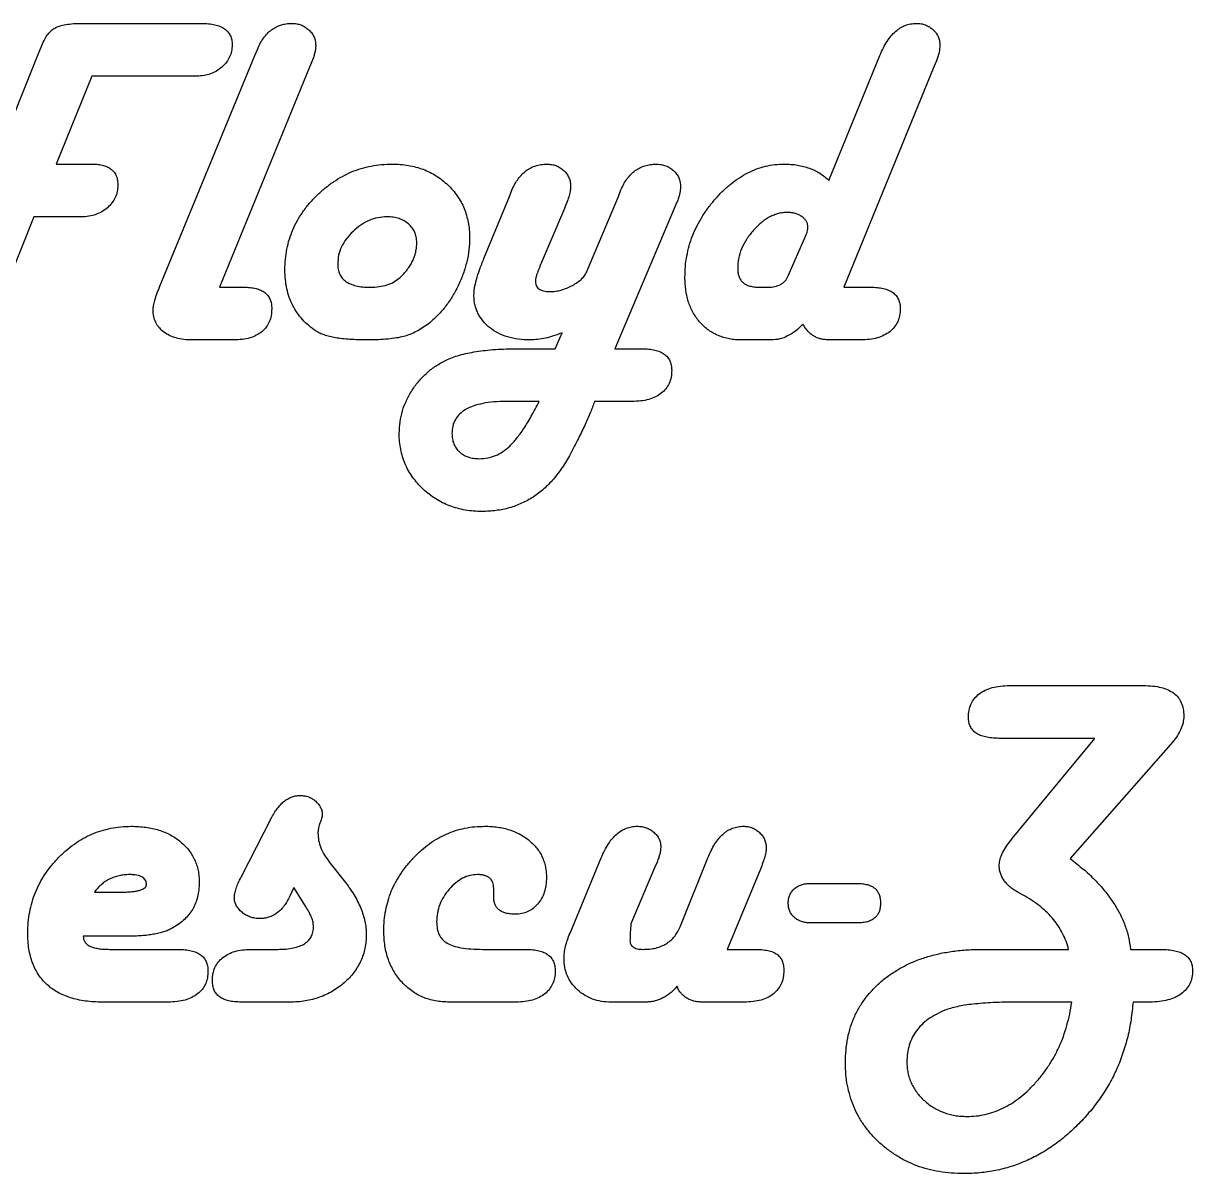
# Model space of a CAD drawing. Header units: millimetres. Extents: x -152 to 152, y -48 to 197.
# Drawn here: x -93.75 to -75.53, y -19.87 to -1.95 of the extents above; entities that cross this region are included whole.
import ezdxf

# ---------------------------------------------------------------- set-up
doc = ezdxf.new("R2010")
doc.units = ezdxf.units.MM

msp = doc.modelspace()

# ---------------------------------------------------------------- linework, layer by layer
at = {"color": 7, "linetype": 'Continuous', "lineweight": 25}
for p, q in [((-92.829, -1.949), (-90.977, -1.949)), ((-93.512, -2.416), (-93.472, -2.317)), ((-90.143, -2.451), (-90.103, -2.353)), ((-94.205, -4.141), (-93.512, -2.416)), ((-91.623, -6.042), (-90.143, -2.451)), ((-89.249, -2.533), (-89.289, -2.629)), ((-81.197, -4.396), (-80.402, -2.448)), ((-79.522, -2.533), (-79.565, -2.628)), ((-89.289, -2.629), (-90.695, -6.058)), ((-79.565, -2.628), (-80.963, -6.058)), ((-92.685, -2.771), (-93.237, -4.141)), ((-91.045, -2.771), (-92.685, -2.771)), ((-93.237, -4.141), (-92.677, -4.141)), ((-86.177, -4.646), (-86.137, -4.545)), ((-84.476, -4.645), (-84.439, -4.544)), ((-86.573, -5.609), (-86.177, -4.646)), ((-84.97, -5.812), (-84.476, -4.645)), ((-83.565, -4.733), (-83.61, -4.83)), ((-85.318, -4.83), (-85.681, -5.684)), ((-83.61, -4.83), (-84.533, -7.017)), ((-93.588, -4.962), (-94.287, -6.712)), ((-92.843, -4.962), (-93.588, -4.962)), ((-81.832, -5.883), (-81.572, -5.291)), ((-90.695, -6.058), (-90.316, -6.058)), ((-82.284, -6.058), (-82.147, -6.058)), ((-80.963, -6.058), (-80.551, -6.058)), ((-90.468, -6.88), (-91.118, -6.88)), ((-85.461, -7.017), (-85.356, -6.769)), ((-82.097, -6.88), (-82.555, -6.88)), ((-80.703, -6.88), (-81.191, -6.88)), ((-86.049, -7.017), (-85.461, -7.017)), ((-84.533, -7.017), (-84.113, -7.017)), ((-85.713, -7.839), (-86.22, -7.839)), ((-84.265, -7.839), (-84.851, -7.839)), ((-78.381, -12.264), (-76.297, -12.264)), ((-77.055, -13.086), (-78.55, -13.086)), ((-78.341, -14.646), (-77.055, -13.086)), ((-75.873, -13.18), (-77.439, -14.959)), ((-90.357, -15.247), (-89.876, -14.312)), ((-88.975, -15.023), (-88.751, -15.305)), ((-85.232, -16.119), (-84.745, -14.945)), ((-83.913, -15.104), (-84.284, -15.977)), ((-83.875, -15.013), (-83.913, -15.104)), ((-83.518, -16.023), (-83.082, -14.946)), ((-82.266, -15.126), (-82.781, -16.373)), ((-92.644, -15.483), (-92.246, -15.483)), ((-89.536, -15.412), (-89.607, -15.565)), ((-89.344, -15.714), (-89.536, -15.412)), ((-86.421, -15.559), (-86.421, -15.426)), ((-81.484, -15.346), (-80.755, -15.346)), ((-78.14, -15.547), (-78.247, -15.487)), ((-84.284, -15.977), (-84.291, -16.081)), ((-80.755, -15.962), (-81.484, -15.962)), ((-92.095, -16.168), (-92.817, -16.168)), ((-92.409, -16.373), (-91.336, -16.373)), ((-90.204, -16.373), (-89.786, -16.373)), ((-86.597, -16.373), (-85.915, -16.373)), ((-82.781, -16.373), (-82.363, -16.373)), ((-78.803, -16.373), (-77.463, -16.373)), ((-76.499, -16.373), (-76.026, -16.373)), ((-91.491, -17.195), (-92.513, -17.195)), ((-89.601, -17.195), (-90.356, -17.195)), ((-86.067, -17.195), (-87.114, -17.195)), ((-84.063, -17.195), (-84.591, -17.195)), ((-82.515, -17.195), (-83.161, -17.195)), ((-77.413, -17.195), (-78.262, -17.195)), ((-76.192, -17.195), (-76.459, -17.195))]:
    msp.add_line(p, q, dxfattribs=at)
for points, knots in [([(-93.472, -2.317), (-93.458, -2.283), (-93.432, -2.219), (-93.383, -2.134), (-93.327, -2.069), (-93.262, -2.019), (-93.181, -1.986), (-93.083, -1.964), (-92.963, -1.95), (-92.876, -1.949), (-92.829, -1.949)], [0, 0, 0, 0, 0.137039, 0.255375, 0.360127, 0.454327, 0.554804, 0.678322, 0.825769, 1, 1, 1, 1]), ([(-90.977, -1.949), (-90.939, -1.95), (-90.869, -1.951), (-90.77, -1.968), (-90.685, -1.992), (-90.616, -2.03), (-90.561, -2.078), (-90.523, -2.138), (-90.5, -2.209), (-90.497, -2.259), (-90.496, -2.286)], [0, 0, 0, 0, 0.168752, 0.31681, 0.44782, 0.563516, 0.669238, 0.772543, 0.880674, 1, 1, 1, 1]), ([(-90.103, -2.353), (-90.089, -2.321), (-90.062, -2.259), (-90.008, -2.177), (-89.951, -2.107), (-89.886, -2.048), (-89.815, -2.004), (-89.737, -1.972), (-89.653, -1.952), (-89.595, -1.95), (-89.565, -1.949)], [0, 0, 0, 0, 0.146507, 0.281126, 0.406928, 0.527099, 0.642769, 0.756944, 0.876115, 1, 1, 1, 1]), ([(-89.565, -1.949), (-89.54, -1.95), (-89.492, -1.953), (-89.422, -1.971), (-89.358, -2.004), (-89.302, -2.048), (-89.255, -2.099), (-89.219, -2.157), (-89.198, -2.222), (-89.196, -2.267), (-89.195, -2.289)], [0, 0, 0, 0, 0.132756, 0.259683, 0.386552, 0.514989, 0.64122, 0.759889, 0.878697, 1, 1, 1, 1]), ([(-80.402, -2.448), (-80.385, -2.408), (-80.352, -2.333), (-80.294, -2.231), (-80.231, -2.144), (-80.163, -2.073), (-80.088, -2.018), (-80.01, -1.977), (-79.924, -1.953), (-79.866, -1.95), (-79.836, -1.949)], [0, 0, 0, 0, 0.159657, 0.30514, 0.437481, 0.559878, 0.672249, 0.781209, 0.889106, 1, 1, 1, 1]), ([(-79.836, -1.949), (-79.811, -1.95), (-79.763, -1.952), (-79.694, -1.971), (-79.631, -2.002), (-79.575, -2.044), (-79.527, -2.095), (-79.493, -2.153), (-79.472, -2.217), (-79.47, -2.262), (-79.469, -2.285)], [0, 0, 0, 0, 0.133939, 0.260129, 0.384679, 0.513087, 0.63901, 0.757749, 0.877616, 1, 1, 1, 1]), ([(-90.496, -2.286), (-90.498, -2.318), (-90.501, -2.382), (-90.533, -2.473), (-90.584, -2.557), (-90.655, -2.631), (-90.739, -2.693), (-90.833, -2.739), (-90.936, -2.766), (-91.008, -2.769), (-91.045, -2.771)], [0, 0, 0, 0, 0.119055, 0.234355, 0.353097, 0.479733, 0.608735, 0.734712, 0.864016, 1, 1, 1, 1]), ([(-89.195, -2.289), (-89.195, -2.308), (-89.196, -2.346), (-89.208, -2.406), (-89.225, -2.469), (-89.241, -2.511), (-89.249, -2.533)], [0, 0, 0, 0, 0.221733, 0.459707, 0.719942, 1, 1, 1, 1]), ([(-79.469, -2.285), (-79.471, -2.324), (-79.477, -2.409), (-79.506, -2.49), (-79.522, -2.533)], [0, 0, 0, 0, 0.459987, 1, 1, 1, 1]), ([(-92.677, -4.141), (-92.646, -4.142), (-92.587, -4.143), (-92.504, -4.158), (-92.434, -4.184), (-92.376, -4.22), (-92.331, -4.268), (-92.298, -4.326), (-92.281, -4.395), (-92.278, -4.444), (-92.277, -4.47)], [0, 0, 0, 0, 0.159137, 0.298661, 0.422069, 0.535756, 0.641787, 0.751743, 0.869556, 1, 1, 1, 1]), ([(-89.674, -5.787), (-89.673, -5.732), (-89.67, -5.623), (-89.646, -5.464), (-89.608, -5.31), (-89.552, -5.162), (-89.483, -5.019), (-89.396, -4.883), (-89.295, -4.752), (-89.179, -4.628), (-89.053, -4.515), (-88.92, -4.414), (-88.78, -4.331), (-88.636, -4.26), (-88.486, -4.206), (-88.329, -4.17), (-88.167, -4.144), (-88.057, -4.142), (-88.001, -4.141)], [0, 0, 0, 0, 0.0629874, 0.1249282, 0.1855722, 0.245691, 0.3065702, 0.3682977, 0.4316358, 0.4973976, 0.5632107, 0.6269548, 0.6893025, 0.7505514, 0.8116884, 0.8734324, 0.9357801, 1, 1, 1, 1]), ([(-88.001, -4.141), (-87.959, -4.142), (-87.874, -4.144), (-87.751, -4.159), (-87.634, -4.185), (-87.522, -4.22), (-87.416, -4.265), (-87.316, -4.321), (-87.223, -4.388), (-87.136, -4.463), (-87.057, -4.547), (-86.986, -4.635), (-86.929, -4.732), (-86.879, -4.831), (-86.844, -4.938), (-86.817, -5.049), (-86.8, -5.166), (-86.798, -5.246), (-86.797, -5.287)], [0, 0, 0, 0, 0.069013, 0.135582, 0.199715, 0.262411, 0.323676, 0.384902, 0.446288, 0.508615, 0.570396, 0.630973, 0.690791, 0.750157, 0.810305, 0.871208, 0.934431, 1, 1, 1, 1]), ([(-86.137, -4.545), (-86.122, -4.513), (-86.094, -4.452), (-86.04, -4.369), (-85.981, -4.299), (-85.917, -4.24), (-85.845, -4.195), (-85.767, -4.164), (-85.683, -4.144), (-85.625, -4.142), (-85.596, -4.141)], [0, 0, 0, 0, 0.147481, 0.281807, 0.408289, 0.528199, 0.643617, 0.75892, 0.876385, 1, 1, 1, 1]), ([(-85.596, -4.141), (-85.57, -4.142), (-85.521, -4.144), (-85.449, -4.162), (-85.384, -4.196), (-85.328, -4.239), (-85.281, -4.292), (-85.246, -4.353), (-85.225, -4.421), (-85.223, -4.469), (-85.222, -4.494)], [0, 0, 0, 0, 0.132833, 0.25989, 0.383283, 0.508202, 0.632367, 0.750066, 0.872739, 1, 1, 1, 1]), ([(-84.439, -4.544), (-84.424, -4.512), (-84.396, -4.451), (-84.342, -4.368), (-84.283, -4.297), (-84.217, -4.24), (-84.144, -4.195), (-84.065, -4.164), (-83.98, -4.144), (-83.92, -4.142), (-83.89, -4.141)], [0, 0, 0, 0, 0.144238, 0.279442, 0.404835, 0.523838, 0.639514, 0.755191, 0.874512, 1, 1, 1, 1]), ([(-83.89, -4.141), (-83.864, -4.142), (-83.813, -4.144), (-83.741, -4.164), (-83.675, -4.195), (-83.618, -4.241), (-83.569, -4.293), (-83.534, -4.355), (-83.513, -4.422), (-83.511, -4.47), (-83.51, -4.494)], [0, 0, 0, 0, 0.135493, 0.262042, 0.385316, 0.511865, 0.6363, 0.755611, 0.875565, 1, 1, 1, 1]), ([(-83.441, -5.902), (-83.44, -5.846), (-83.437, -5.735), (-83.414, -5.571), (-83.376, -5.412), (-83.325, -5.256), (-83.257, -5.105), (-83.175, -4.958), (-83.077, -4.817), (-82.967, -4.681), (-82.848, -4.555), (-82.723, -4.445), (-82.595, -4.352), (-82.463, -4.273), (-82.326, -4.214), (-82.186, -4.172), (-82.042, -4.145), (-81.945, -4.142), (-81.896, -4.141)], [0, 0, 0, 0, 0.065276, 0.12901, 0.192583, 0.255629, 0.319775, 0.384485, 0.451421, 0.519923, 0.588085, 0.652244, 0.713808, 0.773006, 0.830491, 0.886864, 0.942999, 1, 1, 1, 1]), ([(-81.896, -4.141), (-81.86, -4.141), (-81.791, -4.143), (-81.689, -4.155), (-81.593, -4.175), (-81.502, -4.203), (-81.417, -4.238), (-81.338, -4.282), (-81.264, -4.335), (-81.22, -4.376), (-81.197, -4.396)], [0, 0, 0, 0, 0.140225, 0.272831, 0.401712, 0.524916, 0.644875, 0.76341, 0.880846, 1, 1, 1, 1]), ([(-92.277, -4.47), (-92.279, -4.504), (-92.283, -4.569), (-92.314, -4.663), (-92.368, -4.748), (-92.439, -4.823), (-92.525, -4.885), (-92.622, -4.93), (-92.73, -4.958), (-92.804, -4.961), (-92.843, -4.962)], [0, 0, 0, 0, 0.119949, 0.234712, 0.35216, 0.477348, 0.604063, 0.731426, 0.861124, 1, 1, 1, 1]), ([(-85.222, -4.494), (-85.224, -4.514), (-85.228, -4.56), (-85.246, -4.636), (-85.278, -4.728), (-85.304, -4.794), (-85.318, -4.83)], [0, 0, 0, 0, 0.171642, 0.393448, 0.670042, 1, 1, 1, 1]), ([(-83.51, -4.494), (-83.51, -4.512), (-83.512, -4.549), (-83.524, -4.607), (-83.54, -4.67), (-83.557, -4.712), (-83.565, -4.733)], [0, 0, 0, 0, 0.216555, 0.453985, 0.714104, 1, 1, 1, 1]), ([(-81.847, -4.894), (-81.87, -4.895), (-81.917, -4.897), (-81.986, -4.909), (-82.054, -4.933), (-82.122, -4.963), (-82.186, -5.003), (-82.251, -5.05), (-82.314, -5.107), (-82.395, -5.193), (-82.483, -5.309), (-82.563, -5.458), (-82.611, -5.614), (-82.617, -5.721), (-82.619, -5.774)], [0, 0, 0, 0, 0.054496, 0.109809, 0.16538, 0.222308, 0.282011, 0.344274, 0.410641, 0.481079, 0.620325, 0.749838, 0.875598, 1, 1, 1, 1]), ([(-81.524, -5.124), (-81.524, -5.109), (-81.526, -5.077), (-81.546, -5.034), (-81.576, -4.994), (-81.617, -4.96), (-81.665, -4.929), (-81.721, -4.91), (-81.782, -4.896), (-81.825, -4.895), (-81.847, -4.894)], [0, 0, 0, 0, 0.105647, 0.211716, 0.321537, 0.444364, 0.575787, 0.708608, 0.848376, 1, 1, 1, 1]), ([(-88.085, -4.962), (-88.132, -4.965), (-88.227, -4.97), (-88.366, -5.015), (-88.496, -5.089), (-88.615, -5.189), (-88.72, -5.301), (-88.795, -5.427), (-88.844, -5.559), (-88.849, -5.65), (-88.852, -5.696)], [0, 0, 0, 0, 0.121989, 0.244448, 0.37085, 0.507454, 0.642262, 0.765606, 0.883404, 1, 1, 1, 1]), ([(-87.619, -5.361), (-87.621, -5.332), (-87.625, -5.277), (-87.648, -5.198), (-87.69, -5.129), (-87.748, -5.07), (-87.817, -5.022), (-87.898, -4.987), (-87.988, -4.965), (-88.052, -4.963), (-88.085, -4.962)], [0, 0, 0, 0, 0.123692, 0.240969, 0.355578, 0.47456, 0.597711, 0.721873, 0.856382, 1, 1, 1, 1]), ([(-81.572, -5.291), (-81.564, -5.274), (-81.551, -5.243), (-81.535, -5.197), (-81.526, -5.159), (-81.524, -5.135), (-81.524, -5.124)], [0, 0, 0, 0, 0.3184329, 0.5895411, 0.8153724, 1, 1, 1, 1]), ([(-87.886, -5.911), (-87.865, -5.891), (-87.823, -5.851), (-87.769, -5.787), (-87.722, -5.722), (-87.685, -5.654), (-87.655, -5.584), (-87.636, -5.511), (-87.622, -5.436), (-87.62, -5.386), (-87.619, -5.361)], [0, 0, 0, 0, 0.138087, 0.271804, 0.398534, 0.520913, 0.64043, 0.760321, 0.879246, 1, 1, 1, 1]), ([(-86.797, -5.287), (-86.799, -5.35), (-86.803, -5.476), (-86.838, -5.665), (-86.894, -5.852), (-86.972, -6.036), (-87.066, -6.21), (-87.176, -6.368), (-87.297, -6.509), (-87.39, -6.588), (-87.436, -6.627)], [0, 0, 0, 0, 0.1231629, 0.2473322, 0.374212, 0.5060446, 0.6364102, 0.761416, 0.8822179, 1, 1, 1, 1]), ([(-86.729, -6.178), (-86.727, -6.142), (-86.722, -6.062), (-86.688, -5.931), (-86.64, -5.777), (-86.597, -5.668), (-86.573, -5.609)], [0, 0, 0, 0, 0.181119, 0.406917, 0.679068, 1, 1, 1, 1]), ([(-89.188, -6.743), (-89.227, -6.716), (-89.303, -6.661), (-89.402, -6.564), (-89.487, -6.459), (-89.555, -6.342), (-89.609, -6.217), (-89.647, -6.082), (-89.67, -5.937), (-89.673, -5.838), (-89.674, -5.787)], [0, 0, 0, 0, 0.126742, 0.250255, 0.369792, 0.488296, 0.60885, 0.733914, 0.863361, 1, 1, 1, 1]), ([(-88.852, -5.696), (-88.851, -5.724), (-88.849, -5.778), (-88.823, -5.854), (-88.783, -5.92), (-88.725, -5.971), (-88.651, -6.011), (-88.563, -6.04), (-88.458, -6.056), (-88.384, -6.058), (-88.344, -6.058)], [0, 0, 0, 0, 0.119601, 0.229283, 0.334305, 0.440006, 0.555427, 0.684184, 0.832439, 1, 1, 1, 1]), ([(-85.681, -5.684), (-85.694, -5.715), (-85.717, -5.771), (-85.745, -5.847), (-85.764, -5.905), (-85.768, -5.938), (-85.77, -5.951)], [0, 0, 0, 0, 0.358568, 0.644843, 0.858082, 1, 1, 1, 1]), ([(-85.541, -6.127), (-85.513, -6.126), (-85.455, -6.123), (-85.368, -6.104), (-85.281, -6.073), (-85.195, -6.033), (-85.117, -5.984), (-85.05, -5.932), (-85, -5.875), (-84.979, -5.832), (-84.97, -5.812)], [0, 0, 0, 0, 0.124293, 0.254135, 0.388586, 0.531037, 0.669892, 0.79264, 0.901715, 1, 1, 1, 1]), ([(-82.619, -5.774), (-82.619, -5.796), (-82.617, -5.838), (-82.6, -5.897), (-82.575, -5.948), (-82.536, -5.989), (-82.489, -6.022), (-82.429, -6.042), (-82.36, -6.057), (-82.311, -6.058), (-82.284, -6.058)], [0, 0, 0, 0, 0.132446, 0.251783, 0.362261, 0.469257, 0.582652, 0.705268, 0.844327, 1, 1, 1, 1]), ([(-88.344, -6.058), (-88.297, -6.057), (-88.208, -6.054), (-88.083, -6.025), (-87.974, -5.98), (-87.915, -5.934), (-87.886, -5.911)], [0, 0, 0, 0, 0.285726, 0.54228, 0.777145, 1, 1, 1, 1]), ([(-85.77, -5.951), (-85.77, -5.965), (-85.771, -5.991), (-85.761, -6.028), (-85.745, -6.06), (-85.718, -6.084), (-85.685, -6.104), (-85.643, -6.118), (-85.594, -6.125), (-85.56, -6.126), (-85.541, -6.127)], [0, 0, 0, 0, 0.1222422, 0.2353446, 0.3374932, 0.4443909, 0.5568975, 0.6860504, 0.8325011, 1, 1, 1, 1]), ([(-82.555, -6.88), (-82.588, -6.88), (-82.652, -6.878), (-82.746, -6.864), (-82.835, -6.845), (-82.918, -6.814), (-82.997, -6.777), (-83.071, -6.731), (-83.139, -6.677), (-83.202, -6.614), (-83.259, -6.544), (-83.307, -6.468), (-83.348, -6.387), (-83.384, -6.301), (-83.408, -6.209), (-83.428, -6.112), (-83.438, -6.009), (-83.44, -5.938), (-83.441, -5.902)], [0, 0, 0, 0, 0.066228, 0.12939, 0.190626, 0.249552, 0.307775, 0.366246, 0.424091, 0.484099, 0.544416, 0.604265, 0.6657, 0.727667, 0.79188, 0.857889, 0.927305, 1, 1, 1, 1]), ([(-82.147, -6.058), (-82.111, -6.057), (-82.042, -6.054), (-81.949, -6.019), (-81.874, -5.964), (-81.846, -5.91), (-81.832, -5.883)], [0, 0, 0, 0, 0.285791, 0.532854, 0.763239, 1, 1, 1, 1]), ([(-91.729, -6.415), (-91.727, -6.393), (-91.724, -6.342), (-91.701, -6.258), (-91.668, -6.156), (-91.639, -6.082), (-91.623, -6.042)], [0, 0, 0, 0, 0.168678, 0.392279, 0.667279, 1, 1, 1, 1]), ([(-90.316, -6.058), (-90.282, -6.059), (-90.218, -6.061), (-90.128, -6.077), (-90.051, -6.102), (-89.988, -6.139), (-89.939, -6.188), (-89.903, -6.248), (-89.882, -6.318), (-89.881, -6.368), (-89.88, -6.394)], [0, 0, 0, 0, 0.163682, 0.307296, 0.433296, 0.546305, 0.654665, 0.761543, 0.873586, 1, 1, 1, 1]), ([(-85.852, -6.88), (-85.915, -6.879), (-86.034, -6.875), (-86.204, -6.836), (-86.357, -6.777), (-86.467, -6.704), (-86.543, -6.637), (-86.592, -6.582), (-86.635, -6.524), (-86.669, -6.461), (-86.696, -6.396), (-86.716, -6.327), (-86.726, -6.253), (-86.728, -6.204), (-86.729, -6.178)], [0, 0, 0, 0, 0.148315, 0.284321, 0.412591, 0.536698, 0.596958, 0.655384, 0.712049, 0.7684, 0.824481, 0.881037, 0.939506, 1, 1, 1, 1]), ([(-80.551, -6.058), (-80.514, -6.059), (-80.446, -6.061), (-80.351, -6.077), (-80.269, -6.102), (-80.201, -6.138), (-80.149, -6.188), (-80.111, -6.247), (-80.089, -6.318), (-80.086, -6.368), (-80.085, -6.394)], [0, 0, 0, 0, 0.167411, 0.313752, 0.442842, 0.557325, 0.665184, 0.769793, 0.878149, 1, 1, 1, 1]), ([(-91.118, -6.88), (-91.163, -6.879), (-91.248, -6.877), (-91.368, -6.851), (-91.475, -6.814), (-91.566, -6.758), (-91.639, -6.689), (-91.692, -6.608), (-91.723, -6.514), (-91.727, -6.449), (-91.729, -6.415)], [0, 0, 0, 0, 0.155208, 0.29574, 0.425171, 0.547647, 0.662513, 0.771862, 0.882809, 1, 1, 1, 1]), ([(-89.88, -6.394), (-89.881, -6.431), (-89.885, -6.5), (-89.914, -6.599), (-89.965, -6.684), (-90.033, -6.756), (-90.121, -6.811), (-90.223, -6.853), (-90.341, -6.875), (-90.424, -6.879), (-90.468, -6.88)], [0, 0, 0, 0, 0.125731, 0.241053, 0.353336, 0.46647, 0.58478, 0.710499, 0.847164, 1, 1, 1, 1]), ([(-80.085, -6.394), (-80.087, -6.431), (-80.091, -6.5), (-80.122, -6.599), (-80.176, -6.684), (-80.249, -6.756), (-80.341, -6.811), (-80.447, -6.853), (-80.57, -6.875), (-80.657, -6.879), (-80.703, -6.88)], [0, 0, 0, 0, 0.122543, 0.235194, 0.346412, 0.459964, 0.579246, 0.706155, 0.845152, 1, 1, 1, 1]), ([(-87.436, -6.627), (-87.468, -6.649), (-87.529, -6.694), (-87.626, -6.75), (-87.725, -6.794), (-87.828, -6.829), (-87.943, -6.852), (-88.074, -6.868), (-88.225, -6.879), (-88.333, -6.88), (-88.39, -6.88)], [0, 0, 0, 0, 0.115157, 0.22551, 0.332445, 0.436522, 0.548342, 0.680029, 0.830101, 1, 1, 1, 1]), ([(-81.602, -6.633), (-81.64, -6.671), (-81.712, -6.742), (-81.836, -6.82), (-81.964, -6.872), (-82.053, -6.878), (-82.097, -6.88)], [0, 0, 0, 0, 0.280722, 0.534182, 0.769158, 1, 1, 1, 1]), ([(-81.191, -6.88), (-81.214, -6.879), (-81.258, -6.877), (-81.322, -6.867), (-81.381, -6.848), (-81.434, -6.819), (-81.484, -6.785), (-81.529, -6.742), (-81.569, -6.691), (-81.591, -6.653), (-81.602, -6.633)], [0, 0, 0, 0, 0.135323, 0.261607, 0.381728, 0.500656, 0.618909, 0.741306, 0.867537, 1, 1, 1, 1]), ([(-88.39, -6.88), (-88.437, -6.88), (-88.528, -6.879), (-88.658, -6.873), (-88.776, -6.862), (-88.882, -6.848), (-88.976, -6.829), (-89.058, -6.805), (-89.129, -6.778), (-89.169, -6.755), (-89.188, -6.743)], [0, 0, 0, 0, 0.173802, 0.332099, 0.476421, 0.607065, 0.72443, 0.827811, 0.919284, 1, 1, 1, 1]), ([(-85.356, -6.769), (-85.4, -6.786), (-85.485, -6.818), (-85.612, -6.854), (-85.734, -6.875), (-85.814, -6.879), (-85.852, -6.88)], [0, 0, 0, 0, 0.27583, 0.532036, 0.773698, 1, 1, 1, 1]), ([(-87.163, -7.196), (-87.131, -7.182), (-87.062, -7.151), (-86.95, -7.116), (-86.828, -7.084), (-86.693, -7.061), (-86.548, -7.04), (-86.392, -7.027), (-86.224, -7.02), (-86.109, -7.018), (-86.049, -7.017)], [0, 0, 0, 0, 0.094952, 0.197974, 0.30873, 0.4284, 0.557694, 0.695705, 0.842735, 1, 1, 1, 1]), ([(-84.113, -7.017), (-84.077, -7.018), (-84.008, -7.02), (-83.913, -7.036), (-83.831, -7.061), (-83.763, -7.097), (-83.71, -7.146), (-83.673, -7.206), (-83.651, -7.277), (-83.648, -7.327), (-83.647, -7.353)], [0, 0, 0, 0, 0.167141, 0.314859, 0.443741, 0.558039, 0.665724, 0.770164, 0.878346, 1, 1, 1, 1]), ([(-87.893, -8.336), (-87.891, -8.276), (-87.886, -8.158), (-87.847, -7.985), (-87.783, -7.819), (-87.695, -7.662), (-87.588, -7.516), (-87.462, -7.389), (-87.322, -7.278), (-87.217, -7.224), (-87.163, -7.196)], [0, 0, 0, 0, 0.124942, 0.247896, 0.371699, 0.498717, 0.625888, 0.751168, 0.874293, 1, 1, 1, 1]), ([(-83.647, -7.353), (-83.648, -7.39), (-83.651, -7.459), (-83.684, -7.557), (-83.735, -7.644), (-83.809, -7.715), (-83.9, -7.77), (-84.007, -7.812), (-84.131, -7.834), (-84.219, -7.837), (-84.265, -7.839)], [0, 0, 0, 0, 0.122117, 0.234846, 0.344517, 0.45778, 0.576756, 0.70334, 0.844346, 1, 1, 1, 1]), ([(-86.22, -7.839), (-86.286, -7.84), (-86.411, -7.842), (-86.585, -7.865), (-86.733, -7.904), (-86.857, -7.957), (-86.953, -8.028), (-87.022, -8.117), (-87.066, -8.223), (-87.069, -8.299), (-87.071, -8.338)], [0, 0, 0, 0, 0.180527, 0.337289, 0.474189, 0.592515, 0.697863, 0.795504, 0.894211, 1, 1, 1, 1]), ([(-86.646, -8.73), (-86.602, -8.727), (-86.515, -8.722), (-86.39, -8.684), (-86.274, -8.621), (-86.184, -8.548), (-86.116, -8.477), (-86.062, -8.413), (-86.006, -8.34), (-85.95, -8.258), (-85.892, -8.167), (-85.833, -8.066), (-85.774, -7.956), (-85.734, -7.879), (-85.713, -7.839)], [0, 0, 0, 0, 0.096418, 0.189983, 0.286401, 0.387123, 0.442749, 0.503576, 0.570904, 0.644426, 0.723629, 0.809287, 0.901497, 1, 1, 1, 1]), ([(-84.851, -7.839), (-84.86, -7.866), (-84.88, -7.922), (-84.913, -8.009), (-84.954, -8.101), (-84.996, -8.2), (-85.048, -8.305), (-85.102, -8.417), (-85.162, -8.534), (-85.205, -8.614), (-85.226, -8.656)], [0, 0, 0, 0, 0.094815, 0.197976, 0.309336, 0.430229, 0.559509, 0.697287, 0.844107, 1, 1, 1, 1]), ([(-86.602, -9.552), (-86.646, -9.551), (-86.734, -9.549), (-86.863, -9.532), (-86.987, -9.504), (-87.105, -9.466), (-87.218, -9.418), (-87.326, -9.358), (-87.426, -9.285), (-87.522, -9.204), (-87.609, -9.115), (-87.685, -9.019), (-87.75, -8.918), (-87.802, -8.812), (-87.843, -8.7), (-87.872, -8.583), (-87.891, -8.461), (-87.893, -8.378), (-87.893, -8.336)], [0, 0, 0, 0, 0.06763, 0.133008, 0.196747, 0.259317, 0.321075, 0.383035, 0.445439, 0.509121, 0.572582, 0.633795, 0.694082, 0.753799, 0.813658, 0.87384, 0.936151, 1, 1, 1, 1]), ([(-87.071, -8.338), (-87.07, -8.366), (-87.067, -8.42), (-87.046, -8.498), (-87.008, -8.566), (-86.958, -8.625), (-86.894, -8.672), (-86.819, -8.706), (-86.735, -8.727), (-86.676, -8.729), (-86.646, -8.73)], [0, 0, 0, 0, 0.128597, 0.249721, 0.365834, 0.484632, 0.605489, 0.728206, 0.858438, 1, 1, 1, 1]), ([(-85.226, -8.656), (-85.246, -8.692), (-85.286, -8.763), (-85.35, -8.865), (-85.418, -8.959), (-85.488, -9.047), (-85.562, -9.128), (-85.64, -9.202), (-85.722, -9.268), (-85.805, -9.329), (-85.893, -9.381), (-85.985, -9.426), (-86.08, -9.465), (-86.177, -9.497), (-86.279, -9.522), (-86.384, -9.539), (-86.492, -9.55), (-86.565, -9.551), (-86.602, -9.552)], [0, 0, 0, 0, 0.071541, 0.140854, 0.207616, 0.272549, 0.335415, 0.397379, 0.457883, 0.517116, 0.576042, 0.634528, 0.69318, 0.752873, 0.81257, 0.873824, 0.935819, 1, 1, 1, 1]), ([(-79.024, -12.759), (-79.022, -12.722), (-79.018, -12.651), (-78.986, -12.55), (-78.932, -12.463), (-78.856, -12.39), (-78.761, -12.333), (-78.65, -12.291), (-78.521, -12.269), (-78.43, -12.266), (-78.381, -12.264)], [0, 0, 0, 0, 0.120841, 0.233483, 0.342038, 0.454346, 0.573305, 0.701914, 0.84208, 1, 1, 1, 1]), ([(-76.297, -12.264), (-76.247, -12.265), (-76.155, -12.267), (-76.026, -12.29), (-75.915, -12.325), (-75.824, -12.378), (-75.752, -12.446), (-75.703, -12.531), (-75.672, -12.631), (-75.669, -12.702), (-75.667, -12.739)], [0, 0, 0, 0, 0.164612, 0.308568, 0.435524, 0.550348, 0.656501, 0.763354, 0.875641, 1, 1, 1, 1]), ([(-75.667, -12.739), (-75.67, -12.775), (-75.675, -12.849), (-75.718, -12.96), (-75.782, -13.073), (-75.842, -13.143), (-75.873, -13.18)], [0, 0, 0, 0, 0.217006, 0.448031, 0.708595, 1, 1, 1, 1]), ([(-78.55, -13.086), (-78.588, -13.085), (-78.657, -13.083), (-78.754, -13.068), (-78.836, -13.043), (-78.905, -13.008), (-78.959, -12.961), (-78.996, -12.902), (-79.02, -12.834), (-79.022, -12.785), (-79.024, -12.759)], [0, 0, 0, 0, 0.170937, 0.318848, 0.449693, 0.565, 0.672028, 0.775405, 0.882872, 1, 1, 1, 1]), ([(-89.876, -14.312), (-89.862, -14.286), (-89.833, -14.235), (-89.785, -14.166), (-89.733, -14.108), (-89.68, -14.059), (-89.622, -14.022), (-89.562, -13.996), (-89.5, -13.979), (-89.457, -13.977), (-89.436, -13.976)], [0, 0, 0, 0, 0.156861, 0.298757, 0.431175, 0.554463, 0.66987, 0.779853, 0.889652, 1, 1, 1, 1]), ([(-89.436, -13.976), (-89.413, -13.977), (-89.368, -13.979), (-89.303, -13.997), (-89.245, -14.026), (-89.193, -14.066), (-89.147, -14.111), (-89.116, -14.165), (-89.095, -14.223), (-89.093, -14.263), (-89.092, -14.283)], [0, 0, 0, 0, 0.134522, 0.262623, 0.389138, 0.517803, 0.645269, 0.764585, 0.879895, 1, 1, 1, 1]), ([(-89.092, -14.283), (-89.093, -14.29), (-89.094, -14.307), (-89.103, -14.337), (-89.115, -14.377), (-89.126, -14.406), (-89.133, -14.422)], [0, 0, 0, 0, 0.140576, 0.352943, 0.639153, 1, 1, 1, 1]), ([(-93.681, -16.119), (-93.68, -16.063), (-93.677, -15.953), (-93.654, -15.792), (-93.616, -15.636), (-93.565, -15.485), (-93.497, -15.342), (-93.415, -15.203), (-93.317, -15.072), (-93.207, -14.946), (-93.086, -14.831), (-92.957, -14.732), (-92.824, -14.646), (-92.684, -14.576), (-92.538, -14.523), (-92.387, -14.484), (-92.23, -14.46), (-92.123, -14.457), (-92.069, -14.456)], [0, 0, 0, 0, 0.065025, 0.128095, 0.190208, 0.251836, 0.313494, 0.375481, 0.439192, 0.504689, 0.570079, 0.633297, 0.69452, 0.755043, 0.81538, 0.875573, 0.937055, 1, 1, 1, 1]), ([(-92.069, -14.456), (-92.03, -14.457), (-91.954, -14.459), (-91.843, -14.469), (-91.738, -14.489), (-91.638, -14.514), (-91.545, -14.548), (-91.457, -14.59), (-91.375, -14.639), (-91.301, -14.696), (-91.232, -14.757), (-91.173, -14.826), (-91.122, -14.898), (-91.081, -14.976), (-91.048, -15.058), (-91.026, -15.146), (-91.012, -15.238), (-91.011, -15.301), (-91.01, -15.333)], [0, 0, 0, 0, 0.075487, 0.147794, 0.216752, 0.282553, 0.346707, 0.409549, 0.47103, 0.531795, 0.59157, 0.649448, 0.706656, 0.762999, 0.819546, 0.877458, 0.937652, 1, 1, 1, 1]), ([(-89.133, -14.422), (-89.14, -14.447), (-89.155, -14.493), (-89.159, -14.541), (-89.161, -14.563)], [0, 0, 0, 0, 0.54156, 1, 1, 1, 1]), ([(-89.161, -14.563), (-89.158, -14.601), (-89.153, -14.678), (-89.116, -14.794), (-89.058, -14.912), (-89.004, -14.985), (-88.975, -15.023)], [0, 0, 0, 0, 0.22587, 0.460548, 0.718366, 1, 1, 1, 1]), ([(-88.133, -16.085), (-88.132, -16.031), (-88.129, -15.924), (-88.107, -15.767), (-88.07, -15.615), (-88.019, -15.468), (-87.952, -15.328), (-87.871, -15.193), (-87.775, -15.063), (-87.667, -14.94), (-87.548, -14.828), (-87.424, -14.727), (-87.293, -14.643), (-87.158, -14.574), (-87.016, -14.522), (-86.87, -14.483), (-86.719, -14.46), (-86.616, -14.457), (-86.564, -14.456)], [0, 0, 0, 0, 0.064564, 0.127505, 0.189454, 0.251457, 0.312973, 0.375602, 0.439757, 0.505732, 0.571597, 0.635433, 0.696921, 0.757282, 0.81702, 0.877109, 0.937996, 1, 1, 1, 1]), ([(-86.564, -14.456), (-86.529, -14.456), (-86.461, -14.457), (-86.361, -14.468), (-86.266, -14.485), (-86.176, -14.51), (-86.091, -14.541), (-86.012, -14.58), (-85.936, -14.624), (-85.867, -14.677), (-85.804, -14.734), (-85.749, -14.796), (-85.702, -14.862), (-85.665, -14.933), (-85.634, -15.008), (-85.615, -15.087), (-85.601, -15.171), (-85.6, -15.228), (-85.599, -15.257)], [0, 0, 0, 0, 0.074553, 0.145677, 0.213689, 0.279912, 0.343903, 0.406477, 0.46855, 0.530446, 0.591263, 0.649422, 0.706795, 0.763601, 0.820223, 0.878317, 0.937574, 1, 1, 1, 1]), ([(-84.745, -14.945), (-84.728, -14.906), (-84.695, -14.833), (-84.637, -14.733), (-84.575, -14.647), (-84.506, -14.578), (-84.434, -14.522), (-84.355, -14.485), (-84.273, -14.459), (-84.215, -14.457), (-84.186, -14.456)], [0, 0, 0, 0, 0.160004, 0.305694, 0.437376, 0.560956, 0.674213, 0.782669, 0.889857, 1, 1, 1, 1]), ([(-84.186, -14.456), (-84.161, -14.456), (-84.113, -14.458), (-84.045, -14.477), (-83.981, -14.506), (-83.926, -14.548), (-83.878, -14.597), (-83.843, -14.652), (-83.821, -14.714), (-83.819, -14.757), (-83.818, -14.779)], [0, 0, 0, 0, 0.1360472, 0.2643707, 0.3901833, 0.5195872, 0.6447681, 0.7631697, 0.879462, 1, 1, 1, 1]), ([(-83.082, -14.946), (-83.065, -14.907), (-83.034, -14.834), (-82.978, -14.733), (-82.916, -14.648), (-82.85, -14.578), (-82.778, -14.522), (-82.7, -14.485), (-82.617, -14.459), (-82.56, -14.457), (-82.531, -14.456)], [0, 0, 0, 0, 0.159569, 0.304549, 0.437901, 0.560126, 0.67279, 0.78172, 0.889375, 1, 1, 1, 1]), ([(-82.531, -14.456), (-82.507, -14.457), (-82.461, -14.459), (-82.394, -14.478), (-82.332, -14.51), (-82.278, -14.553), (-82.232, -14.603), (-82.198, -14.66), (-82.178, -14.723), (-82.175, -14.766), (-82.174, -14.788)], [0, 0, 0, 0, 0.131125, 0.256418, 0.382954, 0.511197, 0.638704, 0.758486, 0.876755, 1, 1, 1, 1]), ([(-78.544, -15.058), (-78.541, -15.028), (-78.535, -14.963), (-78.491, -14.865), (-78.428, -14.756), (-78.371, -14.685), (-78.341, -14.646)], [0, 0, 0, 0, 0.1921278, 0.4163273, 0.6843026, 1, 1, 1, 1]), ([(-83.818, -14.779), (-83.819, -14.796), (-83.82, -14.833), (-83.832, -14.89), (-83.85, -14.951), (-83.866, -14.992), (-83.875, -15.013)], [0, 0, 0, 0, 0.2164871, 0.4543328, 0.7166352, 1, 1, 1, 1]), ([(-82.174, -14.788), (-82.175, -14.809), (-82.178, -14.856), (-82.197, -14.933), (-82.227, -15.025), (-82.252, -15.09), (-82.266, -15.126)], [0, 0, 0, 0, 0.177413, 0.402189, 0.673984, 1, 1, 1, 1]), ([(-78.247, -15.487), (-78.27, -15.473), (-78.315, -15.447), (-78.377, -15.402), (-78.427, -15.352), (-78.47, -15.3), (-78.504, -15.244), (-78.527, -15.185), (-78.542, -15.123), (-78.543, -15.08), (-78.544, -15.058)], [0, 0, 0, 0, 0.148455, 0.286175, 0.414095, 0.534394, 0.652151, 0.767374, 0.881093, 1, 1, 1, 1]), ([(-77.439, -14.959), (-77.37, -15.012), (-77.237, -15.116), (-77.057, -15.284), (-76.901, -15.456), (-76.77, -15.631), (-76.665, -15.811), (-76.582, -15.994), (-76.525, -16.182), (-76.508, -16.31), (-76.499, -16.373)], [0, 0, 0, 0, 0.1493048, 0.290039, 0.4217863, 0.5460328, 0.6645435, 0.7790742, 0.8902238, 1, 1, 1, 1]), ([(-92.094, -15.209), (-92.122, -15.21), (-92.178, -15.211), (-92.258, -15.225), (-92.335, -15.246), (-92.406, -15.277), (-92.474, -15.314), (-92.535, -15.363), (-92.594, -15.418), (-92.627, -15.461), (-92.644, -15.483)], [0, 0, 0, 0, 0.132384, 0.259501, 0.382952, 0.502939, 0.624376, 0.744888, 0.870352, 1, 1, 1, 1]), ([(-91.832, -15.355), (-91.833, -15.343), (-91.836, -15.321), (-91.851, -15.289), (-91.874, -15.265), (-91.904, -15.244), (-91.941, -15.228), (-91.986, -15.216), (-92.037, -15.21), (-92.074, -15.209), (-92.094, -15.209)], [0, 0, 0, 0, 0.104818, 0.204206, 0.304476, 0.410767, 0.530408, 0.667075, 0.822812, 1, 1, 1, 1]), ([(-90.462, -15.569), (-90.46, -15.547), (-90.457, -15.499), (-90.434, -15.423), (-90.403, -15.337), (-90.373, -15.278), (-90.357, -15.247)], [0, 0, 0, 0, 0.1921, 0.422447, 0.69022, 1, 1, 1, 1]), ([(-86.675, -15.209), (-86.715, -15.212), (-86.795, -15.217), (-86.91, -15.263), (-87.019, -15.337), (-87.118, -15.435), (-87.202, -15.55), (-87.266, -15.674), (-87.303, -15.807), (-87.309, -15.898), (-87.311, -15.944)], [0, 0, 0, 0, 0.111249, 0.2241, 0.344995, 0.478519, 0.614316, 0.743676, 0.870878, 1, 1, 1, 1]), ([(-86.421, -15.426), (-86.422, -15.409), (-86.423, -15.377), (-86.435, -15.332), (-86.454, -15.293), (-86.483, -15.262), (-86.521, -15.238), (-86.566, -15.221), (-86.618, -15.21), (-86.655, -15.209), (-86.675, -15.209)], [0, 0, 0, 0, 0.134617, 0.253258, 0.363255, 0.470046, 0.583228, 0.706232, 0.843265, 1, 1, 1, 1]), ([(-85.599, -15.257), (-85.6, -15.297), (-85.603, -15.374), (-85.63, -15.483), (-85.671, -15.582), (-85.732, -15.667), (-85.804, -15.738), (-85.888, -15.789), (-85.983, -15.821), (-86.05, -15.824), (-86.084, -15.826)], [0, 0, 0, 0, 0.1425062, 0.2741943, 0.4009721, 0.5260178, 0.6464751, 0.7619917, 0.8778061, 1, 1, 1, 1]), ([(-92.246, -15.483), (-92.213, -15.483), (-92.151, -15.482), (-92.065, -15.475), (-91.992, -15.467), (-91.933, -15.453), (-91.887, -15.435), (-91.854, -15.414), (-91.833, -15.386), (-91.832, -15.365), (-91.832, -15.355)], [0, 0, 0, 0, 0.213137, 0.396953, 0.554117, 0.681381, 0.785198, 0.869103, 0.935193, 1, 1, 1, 1]), ([(-91.01, -15.333), (-91.011, -15.371), (-91.013, -15.446), (-91.033, -15.555), (-91.065, -15.655), (-91.109, -15.748), (-91.168, -15.833), (-91.239, -15.91), (-91.323, -15.98), (-91.386, -16.018), (-91.419, -16.037)], [0, 0, 0, 0, 0.133647, 0.261587, 0.383451, 0.50114, 0.620476, 0.742282, 0.867146, 1, 1, 1, 1]), ([(-88.751, -15.305), (-88.723, -15.341), (-88.671, -15.41), (-88.601, -15.517), (-88.54, -15.623), (-88.492, -15.728), (-88.454, -15.833), (-88.427, -15.936), (-88.41, -16.039), (-88.408, -16.107), (-88.407, -16.141)], [0, 0, 0, 0, 0.1462108, 0.283856, 0.4160497, 0.5413826, 0.6612338, 0.7776547, 0.8894349, 1, 1, 1, 1]), ([(-81.832, -15.652), (-81.83, -15.63), (-81.828, -15.588), (-81.811, -15.527), (-81.779, -15.475), (-81.738, -15.429), (-81.686, -15.39), (-81.625, -15.366), (-81.557, -15.349), (-81.509, -15.347), (-81.484, -15.346)], [0, 0, 0, 0, 0.125992, 0.243732, 0.357957, 0.477284, 0.599393, 0.724628, 0.855747, 1, 1, 1, 1]), ([(-80.755, -15.346), (-80.727, -15.347), (-80.673, -15.348), (-80.599, -15.363), (-80.535, -15.386), (-80.482, -15.419), (-80.443, -15.465), (-80.413, -15.519), (-80.396, -15.583), (-80.394, -15.628), (-80.393, -15.652)], [0, 0, 0, 0, 0.15616, 0.295153, 0.417616, 0.530421, 0.638135, 0.748583, 0.867362, 1, 1, 1, 1]), ([(-90.069, -15.894), (-90.094, -15.893), (-90.143, -15.89), (-90.215, -15.872), (-90.282, -15.84), (-90.343, -15.798), (-90.395, -15.747), (-90.434, -15.692), (-90.458, -15.632), (-90.46, -15.59), (-90.462, -15.569)], [0, 0, 0, 0, 0.132162, 0.262212, 0.392822, 0.527264, 0.658152, 0.776182, 0.888522, 1, 1, 1, 1]), ([(-89.607, -15.565), (-89.62, -15.591), (-89.647, -15.642), (-89.695, -15.708), (-89.746, -15.766), (-89.802, -15.813), (-89.862, -15.85), (-89.928, -15.876), (-89.997, -15.891), (-90.045, -15.893), (-90.069, -15.894)], [0, 0, 0, 0, 0.146765, 0.282234, 0.409648, 0.529882, 0.646619, 0.761768, 0.878505, 1, 1, 1, 1]), ([(-86.084, -15.826), (-86.11, -15.825), (-86.16, -15.824), (-86.229, -15.81), (-86.288, -15.791), (-86.337, -15.761), (-86.376, -15.723), (-86.402, -15.675), (-86.418, -15.62), (-86.42, -15.58), (-86.421, -15.559)], [0, 0, 0, 0, 0.161734, 0.303842, 0.428775, 0.541439, 0.649462, 0.756934, 0.872951, 1, 1, 1, 1]), ([(-81.484, -15.962), (-81.509, -15.962), (-81.556, -15.96), (-81.623, -15.943), (-81.684, -15.917), (-81.736, -15.88), (-81.779, -15.834), (-81.81, -15.78), (-81.828, -15.718), (-81.831, -15.675), (-81.832, -15.652)], [0, 0, 0, 0, 0.141333, 0.271649, 0.394243, 0.517261, 0.635857, 0.751152, 0.870712, 1, 1, 1, 1]), ([(-80.393, -15.652), (-80.394, -15.677), (-80.396, -15.723), (-80.413, -15.788), (-80.442, -15.842), (-80.483, -15.887), (-80.535, -15.921), (-80.599, -15.946), (-80.674, -15.959), (-80.727, -15.961), (-80.755, -15.962)], [0, 0, 0, 0, 0.133849, 0.253853, 0.365402, 0.471043, 0.58429, 0.706773, 0.844608, 1, 1, 1, 1]), ([(-77.463, -16.373), (-77.475, -16.331), (-77.499, -16.246), (-77.555, -16.125), (-77.62, -16.011), (-77.698, -15.904), (-77.79, -15.803), (-77.895, -15.711), (-78.01, -15.623), (-78.096, -15.573), (-78.14, -15.547)], [0, 0, 0, 0, 0.121401, 0.240888, 0.360028, 0.480641, 0.60338, 0.730315, 0.861828, 1, 1, 1, 1]), ([(-89.229, -16.019), (-89.231, -15.997), (-89.234, -15.948), (-89.258, -15.874), (-89.293, -15.794), (-89.326, -15.742), (-89.344, -15.714)], [0, 0, 0, 0, 0.205686, 0.4388, 0.701717, 1, 1, 1, 1]), ([(-89.786, -16.373), (-89.742, -16.373), (-89.66, -16.371), (-89.546, -16.354), (-89.449, -16.327), (-89.369, -16.289), (-89.305, -16.239), (-89.26, -16.176), (-89.233, -16.101), (-89.23, -16.047), (-89.229, -16.019)], [0, 0, 0, 0, 0.17532, 0.329243, 0.462374, 0.579244, 0.684413, 0.78523, 0.887417, 1, 1, 1, 1]), ([(-87.311, -15.944), (-87.309, -15.981), (-87.305, -16.049), (-87.276, -16.145), (-87.222, -16.221), (-87.147, -16.282), (-87.047, -16.325), (-86.921, -16.353), (-86.768, -16.37), (-86.657, -16.372), (-86.597, -16.373)], [0, 0, 0, 0, 0.114128, 0.215831, 0.310348, 0.40624, 0.515962, 0.650149, 0.810966, 1, 1, 1, 1]), ([(-84.095, -16.373), (-84.061, -16.372), (-83.994, -16.371), (-83.898, -16.355), (-83.811, -16.327), (-83.734, -16.288), (-83.666, -16.238), (-83.606, -16.178), (-83.556, -16.106), (-83.531, -16.051), (-83.518, -16.023)], [0, 0, 0, 0, 0.144125, 0.27805, 0.40287, 0.520993, 0.636743, 0.753213, 0.872587, 1, 1, 1, 1]), ([(-92.513, -17.195), (-92.56, -17.195), (-92.65, -17.193), (-92.78, -17.18), (-92.902, -17.159), (-93.016, -17.129), (-93.121, -17.091), (-93.218, -17.044), (-93.305, -16.987), (-93.385, -16.923), (-93.454, -16.85), (-93.517, -16.769), (-93.566, -16.679), (-93.608, -16.583), (-93.642, -16.478), (-93.665, -16.365), (-93.679, -16.245), (-93.68, -16.162), (-93.681, -16.119)], [0, 0, 0, 0, 0.076694, 0.148395, 0.216645, 0.280725, 0.342289, 0.401363, 0.458122, 0.514299, 0.56977, 0.625318, 0.681564, 0.739403, 0.799452, 0.862712, 0.929199, 1, 1, 1, 1]), ([(-92.817, -16.168), (-92.816, -16.184), (-92.814, -16.216), (-92.793, -16.26), (-92.76, -16.296), (-92.713, -16.325), (-92.655, -16.347), (-92.584, -16.362), (-92.501, -16.372), (-92.441, -16.373), (-92.409, -16.373)], [0, 0, 0, 0, 0.095546, 0.185946, 0.279809, 0.384892, 0.504874, 0.647321, 0.810479, 1, 1, 1, 1]), ([(-91.419, -16.037), (-91.438, -16.048), (-91.479, -16.071), (-91.547, -16.095), (-91.621, -16.118), (-91.703, -16.136), (-91.791, -16.151), (-91.886, -16.16), (-91.988, -16.167), (-92.059, -16.168), (-92.095, -16.168)], [0, 0, 0, 0, 0.096971, 0.200636, 0.311541, 0.431292, 0.559206, 0.696757, 0.843127, 1, 1, 1, 1]), ([(-88.407, -16.141), (-88.408, -16.178), (-88.41, -16.251), (-88.426, -16.357), (-88.453, -16.458), (-88.491, -16.555), (-88.539, -16.648), (-88.599, -16.735), (-88.669, -16.818), (-88.749, -16.895), (-88.836, -16.966), (-88.931, -17.026), (-89.029, -17.08), (-89.134, -17.121), (-89.243, -17.155), (-89.358, -17.177), (-89.478, -17.194), (-89.56, -17.195), (-89.601, -17.195)], [0, 0, 0, 0, 0.062078, 0.122354, 0.180908, 0.23904, 0.29747, 0.356409, 0.417069, 0.480074, 0.54344, 0.606557, 0.669305, 0.732241, 0.796417, 0.862177, 0.929526, 1, 1, 1, 1]), ([(-87.114, -17.195), (-87.151, -17.194), (-87.223, -17.192), (-87.329, -17.178), (-87.429, -17.153), (-87.525, -17.121), (-87.614, -17.076), (-87.699, -17.022), (-87.778, -16.959), (-87.851, -16.887), (-87.917, -16.807), (-87.976, -16.721), (-88.023, -16.628), (-88.064, -16.531), (-88.096, -16.427), (-88.116, -16.318), (-88.131, -16.203), (-88.132, -16.125), (-88.133, -16.085)], [0, 0, 0, 0, 0.065193, 0.12769, 0.188255, 0.247836, 0.306361, 0.365466, 0.42441, 0.485654, 0.547172, 0.608191, 0.669553, 0.731897, 0.795296, 0.861007, 0.929149, 1, 1, 1, 1]), ([(-85.325, -16.513), (-85.324, -16.483), (-85.322, -16.422), (-85.302, -16.326), (-85.273, -16.224), (-85.246, -16.155), (-85.232, -16.119)], [0, 0, 0, 0, 0.215979, 0.45419, 0.713837, 1, 1, 1, 1]), ([(-84.291, -16.081), (-84.293, -16.108), (-84.295, -16.153), (-84.297, -16.198), (-84.297, -16.217)], [0, 0, 0, 0, 0.582859, 1, 1, 1, 1]), ([(-91.336, -16.373), (-91.3, -16.374), (-91.232, -16.376), (-91.137, -16.392), (-91.056, -16.417), (-90.988, -16.453), (-90.936, -16.503), (-90.899, -16.562), (-90.877, -16.633), (-90.874, -16.683), (-90.873, -16.71)], [0, 0, 0, 0, 0.166244, 0.313, 0.442456, 0.557263, 0.664235, 0.76914, 0.877803, 1, 1, 1, 1]), ([(-90.804, -16.864), (-90.803, -16.827), (-90.8, -16.757), (-90.769, -16.657), (-90.717, -16.572), (-90.646, -16.5), (-90.557, -16.444), (-90.453, -16.401), (-90.333, -16.378), (-90.248, -16.375), (-90.204, -16.373)], [0, 0, 0, 0, 0.125172, 0.240392, 0.351714, 0.464952, 0.584306, 0.710974, 0.848104, 1, 1, 1, 1]), ([(-85.915, -16.373), (-85.879, -16.374), (-85.813, -16.376), (-85.72, -16.392), (-85.64, -16.417), (-85.574, -16.454), (-85.523, -16.503), (-85.487, -16.562), (-85.466, -16.633), (-85.463, -16.683), (-85.462, -16.71)], [0, 0, 0, 0, 0.165251, 0.310785, 0.43889, 0.55241, 0.660886, 0.766387, 0.876085, 1, 1, 1, 1]), ([(-84.297, -16.217), (-84.298, -16.229), (-84.298, -16.253), (-84.289, -16.285), (-84.274, -16.314), (-84.25, -16.335), (-84.221, -16.353), (-84.185, -16.365), (-84.142, -16.373), (-84.112, -16.373), (-84.095, -16.373)], [0, 0, 0, 0, 0.123743, 0.236695, 0.340933, 0.446433, 0.560608, 0.688351, 0.832497, 1, 1, 1, 1]), ([(-82.363, -16.373), (-82.324, -16.374), (-82.251, -16.375), (-82.153, -16.39), (-82.071, -16.412), (-82.006, -16.447), (-81.957, -16.494), (-81.923, -16.553), (-81.903, -16.625), (-81.901, -16.678), (-81.9, -16.705)], [0, 0, 0, 0, 0.177934, 0.329744, 0.455684, 0.563747, 0.661803, 0.761967, 0.874007, 1, 1, 1, 1]), ([(-80.941, -18.138), (-80.939, -18.073), (-80.935, -17.945), (-80.909, -17.758), (-80.862, -17.581), (-80.8, -17.414), (-80.716, -17.258), (-80.616, -17.111), (-80.496, -16.976), (-80.36, -16.85), (-80.208, -16.739), (-80.043, -16.641), (-79.867, -16.557), (-79.677, -16.49), (-79.476, -16.437), (-79.263, -16.4), (-79.037, -16.377), (-78.882, -16.375), (-78.803, -16.373)], [0, 0, 0, 0, 0.0628218, 0.1230945, 0.1812266, 0.238092, 0.2943839, 0.350875, 0.4084502, 0.4676573, 0.5282103, 0.5892476, 0.6518247, 0.7159202, 0.7822023, 0.8514815, 0.9238441, 1, 1, 1, 1]), ([(-76.026, -16.373), (-75.987, -16.374), (-75.914, -16.376), (-75.813, -16.391), (-75.726, -16.416), (-75.655, -16.452), (-75.598, -16.499), (-75.558, -16.558), (-75.534, -16.627), (-75.532, -16.677), (-75.53, -16.703)], [0, 0, 0, 0, 0.17322, 0.324091, 0.455163, 0.571615, 0.677514, 0.779226, 0.885161, 1, 1, 1, 1]), ([(-84.591, -17.195), (-84.642, -17.193), (-84.74, -17.19), (-84.881, -17.152), (-85.008, -17.091), (-85.119, -17.007), (-85.21, -16.903), (-85.277, -16.785), (-85.318, -16.653), (-85.323, -16.56), (-85.325, -16.513)], [0, 0, 0, 0, 0.135989, 0.263366, 0.386356, 0.511056, 0.634201, 0.752632, 0.873445, 1, 1, 1, 1]), ([(-90.873, -16.71), (-90.874, -16.746), (-90.877, -16.816), (-90.91, -16.913), (-90.961, -17), (-91.035, -17.071), (-91.126, -17.126), (-91.233, -17.168), (-91.357, -17.19), (-91.445, -17.194), (-91.491, -17.195)], [0, 0, 0, 0, 0.1221167, 0.2348463, 0.3445173, 0.4577796, 0.576756, 0.7033398, 0.8443463, 1, 1, 1, 1]), ([(-85.462, -16.71), (-85.463, -16.745), (-85.466, -16.815), (-85.499, -16.912), (-85.551, -16.998), (-85.623, -17.07), (-85.713, -17.126), (-85.818, -17.168), (-85.938, -17.19), (-86.022, -17.194), (-86.067, -17.195)], [0, 0, 0, 0, 0.122873, 0.237427, 0.347826, 0.463783, 0.584299, 0.710652, 0.847935, 1, 1, 1, 1]), ([(-81.9, -16.705), (-81.902, -16.742), (-81.904, -16.812), (-81.937, -16.911), (-81.989, -16.997), (-82.061, -17.07), (-82.151, -17.127), (-82.258, -17.168), (-82.382, -17.19), (-82.469, -17.194), (-82.515, -17.195)], [0, 0, 0, 0, 0.123368, 0.237291, 0.347008, 0.460317, 0.578965, 0.705601, 0.845484, 1, 1, 1, 1]), ([(-75.53, -16.703), (-75.532, -16.74), (-75.536, -16.81), (-75.57, -16.91), (-75.628, -16.997), (-75.706, -17.069), (-75.804, -17.126), (-75.919, -17.166), (-76.05, -17.191), (-76.143, -17.194), (-76.192, -17.195)], [0, 0, 0, 0, 0.118195, 0.227972, 0.337043, 0.450466, 0.570918, 0.699695, 0.841736, 1, 1, 1, 1]), ([(-90.356, -17.195), (-90.391, -17.194), (-90.457, -17.192), (-90.549, -17.178), (-90.627, -17.152), (-90.692, -17.115), (-90.743, -17.068), (-90.78, -17.009), (-90.8, -16.939), (-90.803, -16.89), (-90.804, -16.864)], [0, 0, 0, 0, 0.165442, 0.310681, 0.439182, 0.55399, 0.660153, 0.765416, 0.876358, 1, 1, 1, 1]), ([(-83.565, -16.949), (-83.582, -16.969), (-83.615, -17.007), (-83.669, -17.058), (-83.727, -17.1), (-83.788, -17.134), (-83.852, -17.163), (-83.92, -17.182), (-83.99, -17.193), (-84.038, -17.194), (-84.063, -17.195)], [0, 0, 0, 0, 0.134361, 0.261976, 0.385851, 0.507415, 0.627317, 0.749165, 0.871467, 1, 1, 1, 1]), ([(-83.161, -17.195), (-83.185, -17.194), (-83.232, -17.193), (-83.299, -17.182), (-83.36, -17.163), (-83.414, -17.135), (-83.462, -17.1), (-83.504, -17.058), (-83.539, -17.007), (-83.556, -16.969), (-83.565, -16.949)], [0, 0, 0, 0, 0.144045, 0.276848, 0.401236, 0.52041, 0.635459, 0.752092, 0.87233, 1, 1, 1, 1]), ([(-78.262, -17.195), (-78.326, -17.196), (-78.451, -17.197), (-78.631, -17.201), (-78.796, -17.212), (-78.945, -17.226), (-79.078, -17.242), (-79.196, -17.265), (-79.299, -17.289), (-79.361, -17.312), (-79.39, -17.323)], [0, 0, 0, 0, 0.170792, 0.328506, 0.473318, 0.60432, 0.721641, 0.826725, 0.91958, 1, 1, 1, 1]), ([(-76.459, -17.195), (-76.468, -17.287), (-76.486, -17.468), (-76.537, -17.733), (-76.612, -17.987), (-76.705, -18.231), (-76.823, -18.463), (-76.962, -18.684), (-77.122, -18.895), (-77.302, -19.093), (-77.495, -19.273), (-77.7, -19.432), (-77.912, -19.567), (-78.134, -19.676), (-78.363, -19.762), (-78.601, -19.823), (-78.847, -19.86), (-79.014, -19.864), (-79.098, -19.867)], [0, 0, 0, 0, 0.066761, 0.131962, 0.195676, 0.258763, 0.321457, 0.38444, 0.448445, 0.513566, 0.57829, 0.640539, 0.701215, 0.76078, 0.819648, 0.878789, 0.93878, 1, 1, 1, 1]), ([(-79.047, -18.976), (-78.999, -18.975), (-78.903, -18.973), (-78.761, -18.946), (-78.622, -18.907), (-78.487, -18.851), (-78.357, -18.778), (-78.229, -18.69), (-78.106, -18.586), (-77.988, -18.466), (-77.878, -18.336), (-77.777, -18.196), (-77.687, -18.048), (-77.608, -17.892), (-77.542, -17.729), (-77.488, -17.558), (-77.443, -17.38), (-77.423, -17.258), (-77.413, -17.195)], [0, 0, 0, 0, 0.055087, 0.109687, 0.164375, 0.219544, 0.275906, 0.334797, 0.396104, 0.460362, 0.526, 0.591373, 0.657207, 0.723361, 0.790256, 0.8583, 0.927978, 1, 1, 1, 1]), ([(-79.39, -17.323), (-79.437, -17.343), (-79.527, -17.382), (-79.648, -17.458), (-79.752, -17.543), (-79.836, -17.64), (-79.903, -17.747), (-79.948, -17.866), (-79.977, -17.994), (-79.981, -18.083), (-79.982, -18.129)], [0, 0, 0, 0, 0.143105, 0.275114, 0.400014, 0.51764, 0.633865, 0.75098, 0.871749, 1, 1, 1, 1]), ([(-79.098, -19.867), (-79.163, -19.865), (-79.291, -19.863), (-79.478, -19.838), (-79.657, -19.802), (-79.826, -19.746), (-79.988, -19.678), (-80.14, -19.592), (-80.285, -19.493), (-80.42, -19.378), (-80.542, -19.254), (-80.649, -19.118), (-80.739, -18.974), (-80.814, -18.822), (-80.871, -18.662), (-80.911, -18.495), (-80.936, -18.319), (-80.94, -18.199), (-80.941, -18.138)], [0, 0, 0, 0, 0.068946, 0.135336, 0.199556, 0.262404, 0.324137, 0.385649, 0.447704, 0.510278, 0.57265, 0.633308, 0.693175, 0.752598, 0.812106, 0.872885, 0.935199, 1, 1, 1, 1]), ([(-79.982, -18.129), (-79.982, -18.158), (-79.98, -18.215), (-79.967, -18.299), (-79.946, -18.379), (-79.915, -18.457), (-79.878, -18.531), (-79.829, -18.601), (-79.776, -18.669), (-79.711, -18.731), (-79.642, -18.789), (-79.568, -18.839), (-79.491, -18.881), (-79.409, -18.915), (-79.324, -18.944), (-79.235, -18.963), (-79.142, -18.973), (-79.079, -18.975), (-79.047, -18.976)], [0, 0, 0, 0, 0.0617632, 0.1218654, 0.1809799, 0.2398141, 0.298737, 0.358515, 0.4202454, 0.4843313, 0.5486883, 0.61227, 0.6746313, 0.7374328, 0.8007723, 0.8654529, 0.9313901, 1, 1, 1, 1])]:
    msp.add_open_spline(points, degree=3, knots=knots, dxfattribs=at)

doc.saveas('drawing.dxf')
